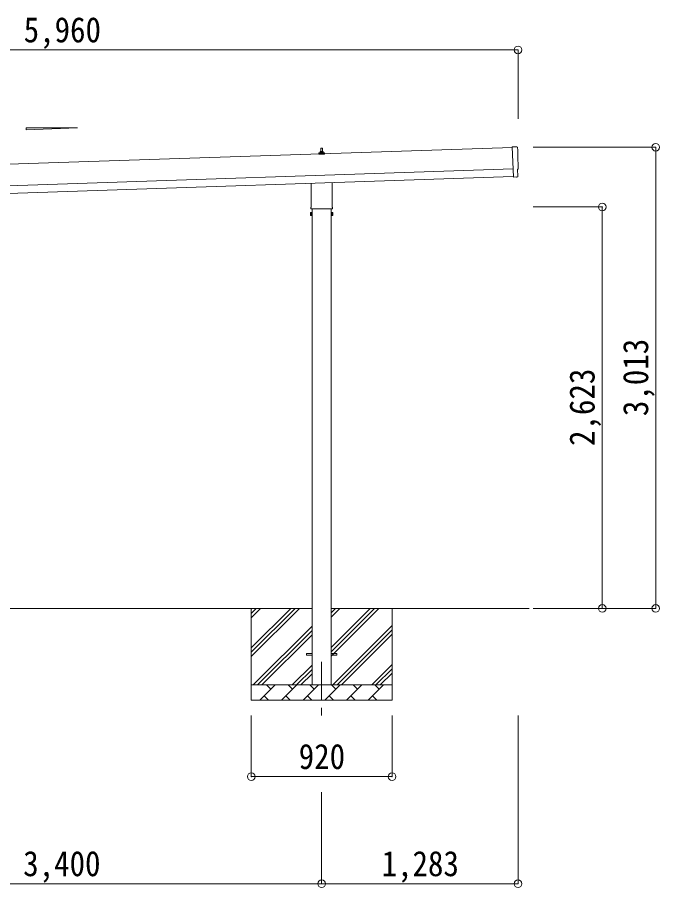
# Model space of a CAD drawing. Units: millimetres at full size, sheet at 1:50. Extents: x -14053 to 14053, y -9700 to 9700.
# Drawn here: x 4878 to 9074, y -6165 to -480 of the extents above; entities that cross this region are included whole.
import ezdxf
from ezdxf.enums import TextEntityAlignment as Align

# ---------------------------------------------------------------- set-up
doc = ezdxf.new("R2010")
doc.units = ezdxf.units.MM
doc.header["$LTSCALE"] = 50
doc.header["$PDMODE"] = 32
doc.header["$PDSIZE"] = 50
doc.linetypes.add('CHAIN1', pattern=[8, 5, -1, 1, -1])
for name, color, linetype, lineweight in [('0-1_Defpoints', 7, 'CHAIN1', 9), ('0-2_TEXT1', 4, 'Continuous', 9), ('0-3_SHAPE', 7, 'Continuous', 9), ('0-7_PARTS2', 7, 'Continuous', 9), ('0-8_TABLE1', 6, 'Continuous', 9)]:
    doc.layers.add(name, color=color, linetype=linetype, lineweight=lineweight)
doc.styles.add('ＭＳ ゴシック', font='')
doc.styles.get('ＭＳ ゴシック').set_extended_font_data('MS Gothic')

msp = doc.modelspace()

# ---------------------------------------------------------------- linework, layer by layer
at = {"layer": '0-1_Defpoints'}
msp.add_line((6865.51, -4691.27), (6865.51, -5040.27), dxfattribs=at)
at = {"layer": '0-2_TEXT1'}
for p, q in [((8111.4, -1329.71), (2219.29, -1526.11)), ((6848.02, -1365.49), (6854.74, -1363.87)), ((6855.12, -1363.68), (6875.89, -1363.68)), ((6855.51, -1362.89), (6855.51, -1358.68)), ((6856.51, -1358.68), (6874.51, -1358.68)), ((6859.51, -1358.68), (6860.23, -1335.16)), ((6861.23, -1334.18), (6869.78, -1334.18)), ((6870.78, -1335.16), (6871.51, -1358.68)), ((6875.51, -1362.89), (6875.51, -1358.68)), ((6882.99, -1365.49), (6876.27, -1363.87)), ((8111.23, -1324.62), (8117.85, -1523.37)), ((8141.4, -1325.2), (8111.23, -1324.62)), ((6847.26, -1374.18), (6847.26, -1366.47)), ((6883.76, -1374.18), (6847.26, -1374.18)), ((6847.64, -1365.68), (6883.37, -1365.68)), ((6883.76, -1374.18), (6883.76, -1366.47)), ((2223.95, -1666.04), (8116.06, -1469.63)), ((8145.55, -1472.04), (8146.05, -1472.02)), ((8147.12, -1519.04), (8145.55, -1472.04)), ((2225.62, -1716.01), (8117.73, -1519.6)), ((8136.04, -1521.86), (8117.85, -1523.37)), ((8136.72, -1522.47), (8136.04, -1521.86)), ((8137.47, -1522.72), (8144.38, -1522.12)), ((6797.21, -1718.17), (6797.21, -1563.62)), ((6933.81, -1559.07), (6933.81, -1718.17)), ((6791.51, -1756.44), (6792.27, -1755.13)), ((6791.51, -1756.44), (6791.51, -1773.44)), ((6798.51, -1755.13), (6792.27, -1755.13)), ((6798.51, -1760.03), (6792.27, -1760.03)), ((6795.51, -1726.94), (6795.51, -1721.44)), ((6933.44, -1730.44), (6797.57, -1730.44)), ((6798.51, -1774.76), (6798.51, -1755.13)), ((6798.51, -1755.74), (6801.01, -1755.74)), ((6803.01, -1730.44), (6803.01, -4841.27)), ((6928.01, -4841.27), (6928.01, -1730.44)), ((6932.51, -1755.74), (6930.01, -1755.74)), ((6932.51, -1774.76), (6932.51, -1755.13)), ((6932.51, -1755.13), (6938.75, -1755.13)), ((6932.51, -1760.03), (6938.75, -1760.03)), ((6935.51, -1721.44), (6935.51, -1726.94)), ((6939.51, -1756.44), (6938.75, -1755.13)), ((6939.51, -1756.44), (6939.51, -1773.44)), ((6791.51, -1773.44), (6792.27, -1774.76)), ((6798.51, -1769.85), (6792.27, -1769.85)), ((6798.51, -1774.76), (6792.27, -1774.76)), ((6801.01, -1774.14), (6798.51, -1774.14)), ((6928.01, -1775.44), (6930.01, -1775.44)), ((6930.01, -1774.14), (6932.51, -1774.14)), ((6932.51, -1769.85), (6938.75, -1769.85)), ((6932.51, -1774.76), (6938.75, -1774.76)), ((6939.51, -1773.44), (6938.75, -1774.76)), ((6765.51, -4636.77), (6803.01, -4636.77)), ((6765.51, -4645.77), (6765.51, -4636.77)), ((6765.51, -4645.77), (6803.01, -4645.77)), ((6928.01, -4636.77), (6965.51, -4636.77)), ((6928.01, -4645.77), (6965.51, -4645.77)), ((6965.51, -4645.77), (6965.51, -4636.77))]:
    msp.add_line(p, q, dxfattribs=at)
msp.add_lwpolyline([(6801.01, -1775.44), (6801.01, -1754.44), (6803.01, -1754.44), (6803.01, -1775.44)], close=True, dxfattribs=at)
msp.add_lwpolyline([(6930.01, -1775.44), (6930.01, -1754.44), (6928.01, -1754.44)], dxfattribs=at)
for centre, radius, start, end in [((6854.51, -1362.89), 1, 283.62699, 0), ((6859.59, -1359.31), 4.13, 90, 171.17633), ((6856.51, -1359.68), 1, 90, 180), ((6861.23, -1335.18), 1, 90, 178.60509), ((6868.84, -1358.68), 4.83, 133.60282, 180), ((6862.17, -1358.68), 4.83, 0, 46.39718), ((6869.78, -1335.18), 1, 1.39491, 90), ((6871.42, -1359.31), 4.13, 8.82367, 90), ((6874.51, -1359.68), 1, 0, 90), ((6876.51, -1362.89), 1, 180, 256.37301), ((8141.31, -1329.7), 4.5, 1.09537, 88.91326), ((6848.26, -1366.47), 1, 103.62699, 180), ((6882.76, -1366.47), 1, 0, 76.37301), ((8145.9, -1467.52), 4.5, 271.90915, 2.73345), ((8137.39, -1521.72), 1, 228.4071, 274.90505), ((6795.85, -1757.58), 4.34, 145.61575, 214.38425), ((6807.75, -1764.94), 16.24, 162.41205, 197.58795), ((6799.51, -1721.44), 4, 125.09963, 180), ((6799.51, -1726.94), 4, 180, 194.47751), ((6799.51, -1726.94), 4, 194.47751, 241.04498), ((6931.51, -1726.94), 4, 298.95502, 345.52249), ((6931.51, -1721.44), 4, 0, 54.90037), ((6931.51, -1726.94), 4, 345.52249, 0), ((6935.16, -1757.58), 4.34, 325.61575, 34.38425), ((6923.27, -1764.94), 16.24, 342.41205, 17.58795), ((6795.85, -1772.3), 4.34, 145.61575, 214.38425), ((6935.16, -1772.3), 4.34, 325.61575, 34.38425)]:
    msp.add_arc(centre, radius, start, end, dxfattribs=at)
for centre, major_axis, ratio, start_param, end_param in [((12908.34, -1239.84), (-4760.73, -158.69), 0.99863, 6.2686928, 6.2976566), ((8144.11, -1519.13), (2.25, -2), 0.9974, 5.5252311, 7.0411395)]:
    msp.add_ellipse(centre, major_axis=major_axis, ratio=ratio, start_param=start_param, end_param=end_param, dxfattribs=at)
at = {"layer": '0-3_SHAPE'}
for p, q in [((6803.01, -4341.27), (3528.01, -4341.27)), ((6405.51, -4341.27), (6405.51, -4941.27)), ((6405.51, -4373.48), (6437.71, -4341.27)), ((6405.51, -4599.76), (6663.99, -4341.27)), ((6405.51, -4628.04), (6692.27, -4341.27)), ((6405.51, -4656.33), (6720.56, -4341.27)), ((6405.51, -4401.77), (6466, -4341.27)), ((6405.51, -4345.2), (6409.43, -4341.27)), ((8222.36, -4341.27), (6928.01, -4341.27)), ((6928.01, -4370.1), (6956.83, -4341.27)), ((6928.01, -4398.38), (6985.12, -4341.27)), ((6928.01, -4652.94), (7239.67, -4341.27)), ((6928.01, -4596.37), (7183.11, -4341.27)), ((6928.01, -4624.66), (7211.39, -4341.27)), ((7325.51, -4341.27), (7325.51, -4941.27)), ((6420.51, -4839.31), (6803.01, -4456.81)), ((6446.83, -4841.27), (6803.01, -4485.1)), ((6937.66, -4841.27), (7325.51, -4453.43)), ((6965.95, -4841.27), (7325.51, -4481.72)), ((6475.12, -4841.27), (6803.01, -4513.38)), ((6994.23, -4841.27), (7325.51, -4510)), ((6673.11, -4841.27), (6803.01, -4711.37)), ((7192.22, -4841.27), (7325.51, -4707.99)), ((6701.39, -4841.27), (6803.01, -4739.66)), ((6729.67, -4841.27), (6803.01, -4767.94)), ((7220.51, -4841.27), (7325.51, -4736.27)), ((7248.79, -4841.27), (7325.51, -4764.56)), ((6405.51, -4841.27), (7325.51, -4841.27)), ((6461.95, -4941.27), (6561.95, -4841.27)), ((6533.4, -4869.83), (6504.85, -4841.27)), ((6603.37, -4941.27), (6703.37, -4841.27)), ((6674.82, -4869.83), (6646.27, -4841.27)), ((6744.8, -4941.27), (6844.8, -4841.27)), ((6816.24, -4869.83), (6787.69, -4841.27)), ((6886.22, -4941.27), (6986.22, -4841.27)), ((6957.66, -4869.83), (6929.11, -4841.27)), ((7027.64, -4941.27), (7127.64, -4841.27)), ((7099.09, -4869.83), (7070.53, -4841.27)), ((7169.06, -4941.27), (7269.06, -4841.27)), ((7240.51, -4869.83), (7211.95, -4841.27)), ((7325.51, -4941.27), (6405.51, -4941.27)), ((6490.51, -4912.72), (6519.06, -4941.27)), ((6631.93, -4912.72), (6660.48, -4941.27)), ((6773.35, -4912.72), (6801.9, -4941.27)), ((6914.77, -4912.72), (6943.32, -4941.27)), ((7056.19, -4912.72), (7084.75, -4941.27)), ((7197.61, -4912.72), (7226.17, -4941.27))]:
    msp.add_line(p, q, dxfattribs=at)
at = {"layer": '0-7_PARTS2', "color": 4}
for p, q in [((4934.87, -1201.09), (5270.87, -1201.09)), ((4934.87, -1213.5), (4934.87, -1201.09)), ((5270.87, -1201.09), (4934.87, -1213.5))]:
    msp.add_line(p, q, dxfattribs=at)
at = {"layer": '0-8_TABLE1'}
for p, q in [((2188.51, -692.16), (8148.51, -692.16)), ((8148.51, -692.16), (8148.51, -1142.16)), ((9048.51, -1328.27), (8247.51, -1328.27)), ((9048.51, -4341.27), (9048.51, -1328.27)), ((8698.51, -1718.27), (8248.51, -1718.27)), ((8698.51, -1718.27), (8698.51, -4341.27)), ((9048.51, -4341.27), (8247.51, -4341.27)), ((6405.51, -5440.27), (6405.51, -5040.27)), ((7325.51, -5440.27), (7325.51, -5040.27)), ((8148.51, -6140.27), (8148.51, -5040.27)), ((6405.51, -5440.27), (7325.51, -5440.27)), ((6865.51, -6140.27), (6865.51, -5542.27)), ((3465.51, -6140.27), (6865.51, -6140.27)), ((6865.51, -6140.27), (8148.51, -6140.27))]:
    msp.add_line(p, q, dxfattribs=at)
for p in [(8148.51, -692.16), (9048.51, -1328.27), (8698.51, -1718.27), (8698.51, -4341.27), (9048.51, -4341.27), (6405.51, -5440.27), (7325.51, -5440.27), (6865.51, -6140.27), (8148.51, -6140.27)]:
    msp.add_point(p, dxfattribs=at)

# ---------------------------------------------------------------- texts
at = {"layer": '0-8_TABLE1', "color": 7, "style": 'ＭＳ ゴシック', "width": 0.9}
for s, p in [('5,960', (4918.51, -692.16)), ('920', (6715.51, -5440.27)), ('3,400', (4915.51, -6140.27)), ('1,283', (7257.01, -6140.27))]:
    msp.add_text(s, height=165, dxfattribs=at).set_placement(p, align=Align.BOTTOM_LEFT)
for s, p in [('3,013', (9048.51, -3084.77)), ('2,623', (8698.51, -3279.77))]:
    msp.add_text(s, height=165, rotation=90, dxfattribs=at).set_placement(p, align=Align.BOTTOM_LEFT)

doc.saveas('drawing.dxf')
